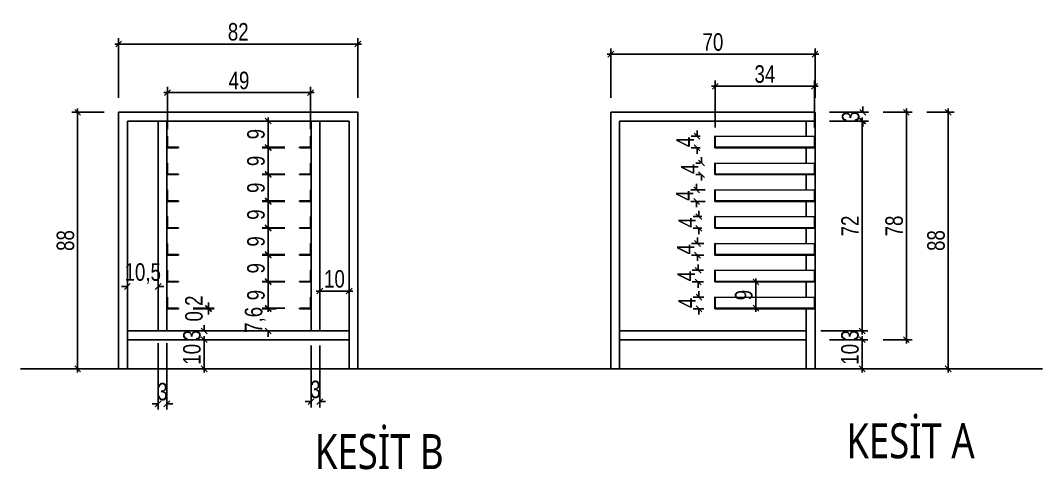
# Model space of a CAD drawing. Header units: millimetres. Extents: x 41678 to 42028, y 7461 to 7842.
# Drawn here: x 41677.5 to 42027.9, y 7461.2 to 7615.2 of the extents above; entities that cross this region are included whole.
import ezdxf

# ---------------------------------------------------------------- set-up
doc = ezdxf.new("R2010")
doc.units = ezdxf.units.MM
for name, color, linetype, lineweight in [('BO_Duvar', 6, 'Continuous', 25), ('olcu', 251, 'Continuous', 20), ('t_mutfak ekipmanları', 167, 'Continuous', 25), ('tarama', 251, 'Continuous', 20), ('text', 1, 'Continuous', 20)]:
    doc.layers.add(name, color=color, linetype=linetype, lineweight=lineweight)
doc.styles.add('ATU', font='GOTHIC.TTF', dxfattribs={"width": 0.8})
doc.styles.add('UBN', font='GOTHIC.TTF', dxfattribs={"width": 0.8})
doc.dimstyles.new('U_DIM_1_20', dxfattribs={"dimtxt": 6, "dimasz": 2, "dimexe": 2, "dimexo": 5, "dimgap": 1, "dimtad": 1, "dimdec": 1, "dimzin": 11, "dimtxsty": 'ATU', "dimblk": 'OBLIQUE', "dimcen": 1.5, "dimdle": 1.25, "dimclrd": 251, "dimclre": 251, "dimclrt": 1, "dimadec": 0, "dimazin": 0, "dimtfac": 1.25, "dimtdec": 1, "dimtix": 1, "dimtofl": 0, "dimtmove": 1, "dimatfit": 3, "dimldrblk": 'OBLIQUE', "dimfxl": 5, "dimtolj": 1, "dimtzin": 0, "dimarcsym": 0})

# ---------------------------------------------------------------- blocks, each defined once
blk = doc.blocks.new('_Oblique')
at = {"color": 0, "linetype": 'ByBlock', "lineweight": -2}
blk.add_line((-0.5, -0.5), (0.5, 0.5), dxfattribs=at)
blk = doc.blocks.new('*D2374')
at = {"layer": 'Defpoints', "color": 0, "transparency": 16777216}
for p in [(41735.8, 7505.76), (41740.46, 7505.76), (41735.8, 7495.76)]:
    blk.add_point(p, dxfattribs=at)
at = {"layer": 'olcu', "color": 251, "lineweight": -2, "transparency": 16777216}
for p, q in [((41740.46, 7494.51), (41740.46, 7507.01)), ((41740.8, 7505.76), (41742.46, 7505.76)), ((41740.8, 7495.76), (41742.46, 7495.76))]:
    blk.add_line(p, q, dxfattribs=at)
at = {"layer": 'olcu', "color": 251, "lineweight": -2, "transparency": 16777216, "xscale": 2, "yscale": 2, "zscale": 2}
for p, rotation in [((41740.46, 7505.76), 90), ((41740.46, 7495.76), 270)]:
    blk.add_blockref('_Oblique', p, dxfattribs=dict(at, rotation=rotation))
at = {"layer": 'olcu', "color": 1, "transparency": 16777216, "insert": (41736.31, 7500.76), "char_height": 6, "attachment_point": 5, "rotation": 90, "style": 'ATU'}
blk.add_mtext('\\A1;10', dxfattribs=at)
blk = doc.blocks.new('*D2375')
at = {"layer": 'Defpoints', "color": 0, "transparency": 16777216}
for p in [(41740.46, 7508.76), (41741.17, 7508.76), (41741.17, 7505.76)]:
    blk.add_point(p, dxfattribs=at)
at = {"layer": 'olcu', "color": 251, "lineweight": -2, "transparency": 16777216}
for p, q in [((41736.17, 7508.76), (41738.46, 7508.76)), ((41740.46, 7508.76), (41740.46, 7510.76)), ((41736.17, 7505.76), (41738.46, 7505.76)), ((41740.46, 7505.76), (41740.46, 7503.76))]:
    blk.add_line(p, q, dxfattribs=at)
at = {"layer": 'olcu', "color": 251, "lineweight": -2, "transparency": 16777216, "xscale": 2, "yscale": 2, "zscale": 2}
for p, rotation in [((41740.46, 7508.76), 270), ((41740.46, 7505.76), 90)]:
    blk.add_blockref('_Oblique', p, dxfattribs=dict(at, rotation=rotation))
at = {"layer": 'olcu', "color": 1, "transparency": 16777216, "insert": (41736.31, 7507.26), "char_height": 6, "attachment_point": 5, "rotation": 90, "style": 'ATU'}
blk.add_mtext('\\A1;3', dxfattribs=at)
blk = doc.blocks.new('*D2376')
at = {"layer": 'Defpoints', "color": 0, "transparency": 16777216}
for p in [(41770.12, 7516.36), (41762.41, 7508.76), (41770.12, 7508.76)]:
    blk.add_point(p, dxfattribs=at)
at = {"layer": 'olcu', "color": 251, "lineweight": -2, "transparency": 16777216}
for p, q in [((41765.12, 7516.36), (41760.41, 7516.36)), ((41762.41, 7516.36), (41762.41, 7518.36)), ((41765.12, 7508.76), (41760.41, 7508.76)), ((41762.41, 7508.76), (41762.41, 7506.76))]:
    blk.add_line(p, q, dxfattribs=at)
at = {"layer": 'olcu', "color": 251, "lineweight": -2, "transparency": 16777216, "xscale": 2, "yscale": 2, "zscale": 2}
for p, rotation in [((41762.41, 7516.36), 270), ((41762.41, 7508.76), 90)]:
    blk.add_blockref('_Oblique', p, dxfattribs=dict(at, rotation=rotation))
at = {"layer": 'olcu', "color": 1, "transparency": 16777216, "insert": (41757.98, 7512.56), "char_height": 6, "attachment_point": 5, "rotation": 90, "style": 'ATU'}
blk.add_mtext('\\A1;7,6', dxfattribs=at)
blk = doc.blocks.new('*D2377')
at = {"layer": 'Defpoints', "color": 0, "transparency": 16777216}
for p in [(41731.71, 7516.56), (41731.71, 7516.36), (41741.95, 7516.56)]:
    blk.add_point(p, dxfattribs=at)
at = {"layer": 'olcu', "color": 251, "lineweight": -2, "transparency": 16777216}
for p, q in [((41736.71, 7516.56), (41743.95, 7516.56)), ((41736.71, 7516.36), (41743.95, 7516.36)), ((41741.95, 7516.56), (41741.95, 7518.56)), ((41741.95, 7516.36), (41741.95, 7514.36))]:
    blk.add_line(p, q, dxfattribs=at)
at = {"layer": 'olcu', "color": 251, "lineweight": -2, "transparency": 16777216, "xscale": 2, "yscale": 2, "zscale": 2}
for p, rotation in [((41741.95, 7516.56), 270), ((41741.95, 7516.36), 90)]:
    blk.add_blockref('_Oblique', p, dxfattribs=dict(at, rotation=rotation))
at = {"layer": 'olcu', "color": 1, "transparency": 16777216, "insert": (41737.52, 7516.46), "char_height": 6, "attachment_point": 5, "rotation": 90, "style": 'ATU'}
blk.add_mtext('\\A1;0,2', dxfattribs=at)
blk = doc.blocks.new('*D2378')
at = {"layer": 'Defpoints', "color": 0, "transparency": 16777216}
for p in [(41762.41, 7525.56), (41773.11, 7525.56), (41773.11, 7516.56)]:
    blk.add_point(p, dxfattribs=at)
at = {"layer": 'olcu', "color": 251, "lineweight": -2, "transparency": 16777216}
for p, q in [((41762.41, 7515.31), (41762.41, 7526.81)), ((41768.11, 7525.56), (41760.41, 7525.56)), ((41768.11, 7516.56), (41760.41, 7516.56))]:
    blk.add_line(p, q, dxfattribs=at)
at = {"layer": 'olcu', "color": 251, "lineweight": -2, "transparency": 16777216, "xscale": 2, "yscale": 2, "zscale": 2}
for p, rotation in [((41762.41, 7525.56), 90), ((41762.41, 7516.56), 270)]:
    blk.add_blockref('_Oblique', p, dxfattribs=dict(at, rotation=rotation))
at = {"layer": 'olcu', "color": 1, "transparency": 16777216, "insert": (41758.26, 7521.06), "char_height": 6, "attachment_point": 5, "rotation": 90, "style": 'ATU'}
blk.add_mtext('\\A1;9', dxfattribs=at)
blk = doc.blocks.new('*D2379')
at = {"layer": 'Defpoints', "color": 0, "transparency": 16777216}
for p in [(41762.41, 7534.76), (41773.11, 7534.76), (41773.11, 7525.76)]:
    blk.add_point(p, dxfattribs=at)
at = {"layer": 'olcu', "color": 251, "lineweight": -2, "transparency": 16777216}
for p, q in [((41768.11, 7534.76), (41760.41, 7534.76)), ((41762.41, 7524.51), (41762.41, 7536.01)), ((41768.11, 7525.76), (41760.41, 7525.76))]:
    blk.add_line(p, q, dxfattribs=at)
at = {"layer": 'olcu', "color": 251, "lineweight": -2, "transparency": 16777216, "xscale": 2, "yscale": 2, "zscale": 2}
for p, rotation in [((41762.41, 7534.76), 90), ((41762.41, 7525.76), 270)]:
    blk.add_blockref('_Oblique', p, dxfattribs=dict(at, rotation=rotation))
at = {"layer": 'olcu', "color": 1, "transparency": 16777216, "insert": (41758.26, 7530.26), "char_height": 6, "attachment_point": 5, "rotation": 90, "style": 'ATU'}
blk.add_mtext('\\A1;9', dxfattribs=at)
blk = doc.blocks.new('*D2380')
at = {"layer": 'Defpoints', "color": 0, "transparency": 16777216}
for p in [(41762.41, 7543.96), (41773.11, 7543.96), (41773.11, 7534.96)]:
    blk.add_point(p, dxfattribs=at)
at = {"layer": 'olcu', "color": 251, "lineweight": -2, "transparency": 16777216}
for p, q in [((41768.11, 7543.96), (41760.41, 7543.96)), ((41762.41, 7533.71), (41762.41, 7545.21)), ((41768.11, 7534.96), (41760.41, 7534.96))]:
    blk.add_line(p, q, dxfattribs=at)
at = {"layer": 'olcu', "color": 251, "lineweight": -2, "transparency": 16777216, "xscale": 2, "yscale": 2, "zscale": 2}
for p, rotation in [((41762.41, 7543.96), 90), ((41762.41, 7534.96), 270)]:
    blk.add_blockref('_Oblique', p, dxfattribs=dict(at, rotation=rotation))
at = {"layer": 'olcu', "color": 1, "transparency": 16777216, "insert": (41758.26, 7539.46), "char_height": 6, "attachment_point": 5, "rotation": 90, "style": 'ATU'}
blk.add_mtext('\\A1;9', dxfattribs=at)
blk = doc.blocks.new('*D2381')
at = {"layer": 'Defpoints', "color": 0, "transparency": 16777216}
for p in [(41762.41, 7553.16), (41773.11, 7553.16), (41773.11, 7544.16)]:
    blk.add_point(p, dxfattribs=at)
at = {"layer": 'olcu', "color": 251, "lineweight": -2, "transparency": 16777216}
for p, q in [((41762.41, 7542.91), (41762.41, 7554.41)), ((41768.11, 7553.16), (41760.41, 7553.16)), ((41768.11, 7544.16), (41760.41, 7544.16))]:
    blk.add_line(p, q, dxfattribs=at)
at = {"layer": 'olcu', "color": 251, "lineweight": -2, "transparency": 16777216, "xscale": 2, "yscale": 2, "zscale": 2}
for p, rotation in [((41762.41, 7553.16), 90), ((41762.41, 7544.16), 270)]:
    blk.add_blockref('_Oblique', p, dxfattribs=dict(at, rotation=rotation))
at = {"layer": 'olcu', "color": 1, "transparency": 16777216, "insert": (41758.26, 7548.66), "char_height": 6, "attachment_point": 5, "rotation": 90, "style": 'ATU'}
blk.add_mtext('\\A1;9', dxfattribs=at)
blk = doc.blocks.new('*D2382')
at = {"layer": 'Defpoints', "color": 0, "transparency": 16777216}
for p in [(41762.41, 7562.36), (41773.11, 7562.36), (41773.11, 7553.36)]:
    blk.add_point(p, dxfattribs=at)
at = {"layer": 'olcu', "color": 251, "lineweight": -2, "transparency": 16777216}
for p, q in [((41768.11, 7562.36), (41760.41, 7562.36)), ((41762.41, 7552.11), (41762.41, 7563.61)), ((41768.11, 7553.36), (41760.41, 7553.36))]:
    blk.add_line(p, q, dxfattribs=at)
at = {"layer": 'olcu', "color": 251, "lineweight": -2, "transparency": 16777216, "xscale": 2, "yscale": 2, "zscale": 2}
for p, rotation in [((41762.41, 7562.36), 90), ((41762.41, 7553.36), 270)]:
    blk.add_blockref('_Oblique', p, dxfattribs=dict(at, rotation=rotation))
at = {"layer": 'olcu', "color": 1, "transparency": 16777216, "insert": (41758.26, 7557.86), "char_height": 6, "attachment_point": 5, "rotation": 90, "style": 'ATU'}
blk.add_mtext('\\A1;9', dxfattribs=at)
blk = doc.blocks.new('*D2383')
at = {"layer": 'Defpoints', "color": 0, "transparency": 16777216}
for p in [(41762.41, 7571.56), (41773.11, 7571.56), (41773.11, 7562.56)]:
    blk.add_point(p, dxfattribs=at)
at = {"layer": 'olcu', "color": 251, "lineweight": -2, "transparency": 16777216}
for p, q in [((41768.11, 7571.56), (41760.41, 7571.56)), ((41762.41, 7561.31), (41762.41, 7572.81)), ((41768.11, 7562.56), (41760.41, 7562.56))]:
    blk.add_line(p, q, dxfattribs=at)
at = {"layer": 'olcu', "color": 251, "lineweight": -2, "transparency": 16777216, "xscale": 2, "yscale": 2, "zscale": 2}
for p, rotation in [((41762.41, 7571.56), 90), ((41762.41, 7562.56), 270)]:
    blk.add_blockref('_Oblique', p, dxfattribs=dict(at, rotation=rotation))
at = {"layer": 'olcu', "color": 1, "transparency": 16777216, "insert": (41758.26, 7567.06), "char_height": 6, "attachment_point": 5, "rotation": 90, "style": 'ATU'}
blk.add_mtext('\\A1;9', dxfattribs=at)
blk = doc.blocks.new('*D2384')
at = {"layer": 'Defpoints', "color": 0, "transparency": 16777216}
for p in [(41762.41, 7580.76), (41773.22, 7580.76), (41773.11, 7571.76)]:
    blk.add_point(p, dxfattribs=at)
at = {"layer": 'olcu', "color": 251, "lineweight": -2, "transparency": 16777216}
for p, q in [((41762.41, 7570.51), (41762.41, 7582.01)), ((41768.22, 7580.76), (41760.41, 7580.76)), ((41768.11, 7571.76), (41760.41, 7571.76))]:
    blk.add_line(p, q, dxfattribs=at)
at = {"layer": 'olcu', "color": 251, "lineweight": -2, "transparency": 16777216, "xscale": 2, "yscale": 2, "zscale": 2}
for p, rotation in [((41762.41, 7580.76), 90), ((41762.41, 7571.76), 270)]:
    blk.add_blockref('_Oblique', p, dxfattribs=dict(at, rotation=rotation))
at = {"layer": 'olcu', "color": 1, "transparency": 16777216, "insert": (41758.26, 7576.26), "char_height": 6, "attachment_point": 5, "rotation": 90, "style": 'ATU'}
blk.add_mtext('\\A1;9', dxfattribs=at)
blk = doc.blocks.new('*D2385')
at = {"layer": 'Defpoints', "color": 0, "transparency": 16777216}
for p in [(41949.68, 7592.67), (41915.68, 7573.56), (41949.68, 7573.56)]:
    blk.add_point(p, dxfattribs=at)
at = {"layer": 'olcu', "color": 251, "lineweight": -2, "transparency": 16777216}
for p, q in [((41914.43, 7592.67), (41950.93, 7592.67)), ((41915.68, 7578.56), (41915.68, 7594.67)), ((41949.68, 7578.56), (41949.68, 7594.67))]:
    blk.add_line(p, q, dxfattribs=at)
at = {"layer": 'olcu', "color": 251, "lineweight": -2, "transparency": 16777216, "xscale": 2, "yscale": 2, "zscale": 2, "rotation": 180}
blk.add_blockref('_Oblique', (41915.68, 7592.67), dxfattribs=at)
at = {"layer": 'olcu', "color": 251, "lineweight": -2, "transparency": 16777216, "xscale": 2, "yscale": 2, "zscale": 2}
blk.add_blockref('_Oblique', (41949.68, 7592.67), dxfattribs=at)
at = {"layer": 'olcu', "color": 1, "transparency": 16777216, "insert": (41932.68, 7596.83), "char_height": 6, "attachment_point": 5, "style": 'ATU'}
blk.add_mtext('\\A1;34', dxfattribs=at)
blk = doc.blocks.new('*D2386')
at = {"layer": 'Defpoints', "color": 0, "transparency": 16777216}
for p in [(41949.88, 7603.66), (41879.88, 7583.76), (41949.88, 7583.76)]:
    blk.add_point(p, dxfattribs=at)
at = {"layer": 'olcu', "color": 251, "lineweight": -2, "transparency": 16777216}
for p, q in [((41878.63, 7603.66), (41951.13, 7603.66)), ((41879.88, 7588.76), (41879.88, 7605.66)), ((41949.88, 7588.76), (41949.88, 7605.66))]:
    blk.add_line(p, q, dxfattribs=at)
at = {"layer": 'olcu', "color": 251, "lineweight": -2, "transparency": 16777216, "xscale": 2, "yscale": 2, "zscale": 2, "rotation": 180}
blk.add_blockref('_Oblique', (41879.88, 7603.66), dxfattribs=at)
at = {"layer": 'olcu', "color": 251, "lineweight": -2, "transparency": 16777216, "xscale": 2, "yscale": 2, "zscale": 2}
blk.add_blockref('_Oblique', (41949.88, 7603.66), dxfattribs=at)
at = {"layer": 'olcu', "color": 1, "transparency": 16777216, "insert": (41914.88, 7607.81), "char_height": 6, "attachment_point": 5, "style": 'ATU'}
blk.add_mtext('\\A1;70', dxfattribs=at)
blk = doc.blocks.new('*D2387')
at = {"layer": 'Defpoints', "color": 0, "transparency": 16777216}
for p in [(41949.88, 7583.76), (41949.88, 7580.76), (41966.26, 7580.76)]:
    blk.add_point(p, dxfattribs=at)
at = {"layer": 'olcu', "color": 251, "lineweight": -2, "transparency": 16777216}
for p, q in [((41966.26, 7583.76), (41966.26, 7585.76)), ((41954.88, 7583.76), (41968.26, 7583.76)), ((41954.88, 7580.76), (41968.26, 7580.76)), ((41966.26, 7580.76), (41966.26, 7578.76))]:
    blk.add_line(p, q, dxfattribs=at)
at = {"layer": 'olcu', "color": 251, "lineweight": -2, "transparency": 16777216, "xscale": 2, "yscale": 2, "zscale": 2}
for p, rotation in [((41966.26, 7583.76), 270), ((41966.26, 7580.76), 90)]:
    blk.add_blockref('_Oblique', p, dxfattribs=dict(at, rotation=rotation))
at = {"layer": 'olcu', "color": 1, "transparency": 16777216, "insert": (41962.11, 7582.26), "char_height": 6, "attachment_point": 5, "rotation": 90, "style": 'ATU'}
blk.add_mtext('\\A1;3', dxfattribs=at)
blk = doc.blocks.new('*D2388')
at = {"layer": 'Defpoints', "color": 0, "transparency": 16777216}
for p in [(41949.88, 7580.76), (41946.88, 7508.76), (41966.03, 7508.76)]:
    blk.add_point(p, dxfattribs=at)
at = {"layer": 'olcu', "color": 251, "lineweight": -2, "transparency": 16777216}
for p, q in [((41966.03, 7582.01), (41966.03, 7507.51)), ((41954.88, 7580.76), (41968.03, 7580.76)), ((41951.88, 7508.76), (41968.03, 7508.76))]:
    blk.add_line(p, q, dxfattribs=at)
at = {"layer": 'olcu', "color": 251, "lineweight": -2, "transparency": 16777216, "xscale": 2, "yscale": 2, "zscale": 2}
for p, rotation in [((41966.03, 7580.76), 90), ((41966.03, 7508.76), 270)]:
    blk.add_blockref('_Oblique', p, dxfattribs=dict(at, rotation=rotation))
at = {"layer": 'olcu', "color": 1, "transparency": 16777216, "insert": (41961.88, 7544.76), "char_height": 6, "attachment_point": 5, "rotation": 90, "style": 'ATU'}
blk.add_mtext('\\A1;72', dxfattribs=at)
blk = doc.blocks.new('*D2389')
at = {"layer": 'Defpoints', "color": 0, "transparency": 16777216}
for p in [(41949.88, 7508.76), (41949.88, 7505.76), (41966.03, 7505.76)]:
    blk.add_point(p, dxfattribs=at)
at = {"layer": 'olcu', "color": 251, "lineweight": -2, "transparency": 16777216}
for p, q in [((41954.88, 7508.76), (41968.03, 7508.76)), ((41966.03, 7508.76), (41966.03, 7510.76)), ((41954.88, 7505.76), (41968.03, 7505.76)), ((41966.03, 7505.76), (41966.03, 7503.76))]:
    blk.add_line(p, q, dxfattribs=at)
at = {"layer": 'olcu', "color": 251, "lineweight": -2, "transparency": 16777216, "xscale": 2, "yscale": 2, "zscale": 2}
for p, rotation in [((41966.03, 7508.76), 270), ((41966.03, 7505.76), 90)]:
    blk.add_blockref('_Oblique', p, dxfattribs=dict(at, rotation=rotation))
at = {"layer": 'olcu', "color": 1, "transparency": 16777216, "insert": (41961.88, 7507.26), "char_height": 6, "attachment_point": 5, "rotation": 90, "style": 'ATU'}
blk.add_mtext('\\A1;3', dxfattribs=at)
blk = doc.blocks.new('*D2390')
at = {"layer": 'Defpoints', "color": 0, "transparency": 16777216}
for p in [(41949.88, 7505.76), (41949.88, 7495.76), (41966.03, 7495.76)]:
    blk.add_point(p, dxfattribs=at)
at = {"layer": 'olcu', "color": 251, "lineweight": -2, "transparency": 16777216}
for p, q in [((41954.88, 7505.76), (41968.03, 7505.76)), ((41966.03, 7507.01), (41966.03, 7494.51)), ((41954.88, 7495.76), (41968.03, 7495.76))]:
    blk.add_line(p, q, dxfattribs=at)
at = {"layer": 'olcu', "color": 251, "lineweight": -2, "transparency": 16777216, "xscale": 2, "yscale": 2, "zscale": 2}
for p, rotation in [((41966.03, 7505.76), 90), ((41966.03, 7495.76), 270)]:
    blk.add_blockref('_Oblique', p, dxfattribs=dict(at, rotation=rotation))
at = {"layer": 'olcu', "color": 1, "transparency": 16777216, "insert": (41961.88, 7500.76), "char_height": 6, "attachment_point": 5, "rotation": 90, "style": 'ATU'}
blk.add_mtext('\\A1;10', dxfattribs=at)
blk = doc.blocks.new('*D2391')
at = {"layer": 'Defpoints', "color": 0, "transparency": 16777216}
for p in [(41776.91, 7590.48), (41727.91, 7572.96), (41776.91, 7572.96)]:
    blk.add_point(p, dxfattribs=at)
at = {"layer": 'olcu', "color": 251, "lineweight": -2, "transparency": 16777216}
for p, q in [((41727.91, 7577.96), (41727.91, 7592.48)), ((41776.91, 7577.96), (41776.91, 7592.48)), ((41726.66, 7590.48), (41778.16, 7590.48))]:
    blk.add_line(p, q, dxfattribs=at)
at = {"layer": 'olcu', "color": 251, "lineweight": -2, "transparency": 16777216, "xscale": 2, "yscale": 2, "zscale": 2, "rotation": 180}
blk.add_blockref('_Oblique', (41727.91, 7590.48), dxfattribs=at)
at = {"layer": 'olcu', "color": 251, "lineweight": -2, "transparency": 16777216, "xscale": 2, "yscale": 2, "zscale": 2}
blk.add_blockref('_Oblique', (41776.91, 7590.48), dxfattribs=at)
at = {"layer": 'olcu', "color": 1, "transparency": 16777216, "insert": (41752.41, 7594.63), "char_height": 6, "attachment_point": 5, "style": 'ATU'}
blk.add_mtext('\\A1;49', dxfattribs=at)
blk = doc.blocks.new('*D2392')
at = {"layer": 'Defpoints', "color": 0, "transparency": 16777216}
for p in [(41793.16, 7607.16), (41711.16, 7583.76), (41793.16, 7583.76)]:
    blk.add_point(p, dxfattribs=at)
at = {"layer": 'olcu', "color": 251, "lineweight": -2, "transparency": 16777216}
for p, q in [((41709.91, 7607.16), (41794.41, 7607.16)), ((41711.16, 7588.76), (41711.16, 7609.16)), ((41793.16, 7588.76), (41793.16, 7609.16))]:
    blk.add_line(p, q, dxfattribs=at)
at = {"layer": 'olcu', "color": 251, "lineweight": -2, "transparency": 16777216, "xscale": 2, "yscale": 2, "zscale": 2, "rotation": 180}
blk.add_blockref('_Oblique', (41711.16, 7607.16), dxfattribs=at)
at = {"layer": 'olcu', "color": 251, "lineweight": -2, "transparency": 16777216, "xscale": 2, "yscale": 2, "zscale": 2}
blk.add_blockref('_Oblique', (41793.16, 7607.16), dxfattribs=at)
at = {"layer": 'olcu', "color": 1, "transparency": 16777216, "insert": (41752.16, 7611.31), "char_height": 6, "attachment_point": 5, "style": 'ATU'}
blk.add_mtext('\\A1;82', dxfattribs=at)
blk = doc.blocks.new('*D2393')
at = {"layer": 'Defpoints', "color": 0, "transparency": 16777216}
for p in [(41714.16, 7527.09), (41724.71, 7527.09), (41724.71, 7524)]:
    blk.add_point(p, dxfattribs=at)
at = {"layer": 'olcu', "color": 251, "lineweight": -2, "transparency": 16777216}
for p, q in [((41714.16, 7524), (41712.16, 7524)), ((41724.71, 7524), (41726.71, 7524)), ((41714.16, 7522.09), (41714.16, 7522)), ((41724.71, 7522.09), (41724.71, 7522))]:
    blk.add_line(p, q, dxfattribs=at)
at = {"layer": 'olcu', "color": 251, "lineweight": -2, "transparency": 16777216, "xscale": 2, "yscale": 2, "zscale": 2}
blk.add_blockref('_Oblique', (41714.16, 7524), dxfattribs=at)
at = {"layer": 'olcu', "color": 251, "lineweight": -2, "transparency": 16777216, "xscale": 2, "yscale": 2, "zscale": 2, "rotation": 180}
blk.add_blockref('_Oblique', (41724.71, 7524), dxfattribs=at)
at = {"layer": 'olcu', "color": 1, "transparency": 16777216, "insert": (41719.43, 7528.42), "char_height": 6, "attachment_point": 5, "style": 'ATU'}
blk.add_mtext('\\A1;10,5', dxfattribs=at)
blk = doc.blocks.new('*D2394')
at = {"layer": 'Defpoints', "color": 0, "transparency": 16777216}
for p in [(41790.16, 7522.44), (41780.11, 7521.39), (41790.16, 7521.39)]:
    blk.add_point(p, dxfattribs=at)
at = {"layer": 'olcu', "color": 251, "lineweight": -2, "transparency": 16777216}
for p, q in [((41780.11, 7526.39), (41780.11, 7524.44)), ((41790.16, 7526.39), (41790.16, 7524.44)), ((41778.86, 7522.44), (41791.41, 7522.44))]:
    blk.add_line(p, q, dxfattribs=at)
at = {"layer": 'olcu', "color": 251, "lineweight": -2, "transparency": 16777216, "xscale": 2, "yscale": 2, "zscale": 2, "rotation": 180}
blk.add_blockref('_Oblique', (41780.11, 7522.44), dxfattribs=at)
at = {"layer": 'olcu', "color": 251, "lineweight": -2, "transparency": 16777216, "xscale": 2, "yscale": 2, "zscale": 2}
blk.add_blockref('_Oblique', (41790.16, 7522.44), dxfattribs=at)
at = {"layer": 'olcu', "color": 1, "transparency": 16777216, "insert": (41785.13, 7526.59), "char_height": 6, "attachment_point": 5, "style": 'ATU'}
blk.add_mtext('\\A1;10', dxfattribs=at)
blk = doc.blocks.new('*D2395')
at = {"layer": 'Defpoints', "color": 0, "transparency": 16777216}
for p in [(41724.71, 7509.55), (41727.71, 7509.55), (41727.71, 7483.78)]:
    blk.add_point(p, dxfattribs=at)
at = {"layer": 'olcu', "color": 251, "lineweight": -2, "transparency": 16777216}
for p, q in [((41724.71, 7504.55), (41724.71, 7481.78)), ((41727.71, 7504.55), (41727.71, 7481.78)), ((41724.71, 7483.78), (41722.71, 7483.78)), ((41727.71, 7483.78), (41729.71, 7483.78))]:
    blk.add_line(p, q, dxfattribs=at)
at = {"layer": 'olcu', "color": 251, "lineweight": -2, "transparency": 16777216, "xscale": 2, "yscale": 2, "zscale": 2}
blk.add_blockref('_Oblique', (41724.71, 7483.78), dxfattribs=at)
at = {"layer": 'olcu', "color": 251, "lineweight": -2, "transparency": 16777216, "xscale": 2, "yscale": 2, "zscale": 2, "rotation": 180}
blk.add_blockref('_Oblique', (41727.71, 7483.78), dxfattribs=at)
at = {"layer": 'olcu', "color": 1, "transparency": 16777216, "insert": (41726.21, 7487.93), "char_height": 6, "attachment_point": 5, "style": 'ATU'}
blk.add_mtext('\\A1;3', dxfattribs=at)
blk = doc.blocks.new('*D2396')
at = {"layer": 'Defpoints', "color": 0, "transparency": 16777216}
for p in [(41777.11, 7508.76), (41780.11, 7508.76), (41780.11, 7484.53)]:
    blk.add_point(p, dxfattribs=at)
at = {"layer": 'olcu', "color": 251, "lineweight": -2, "transparency": 16777216}
for p, q in [((41777.11, 7503.76), (41777.11, 7482.53)), ((41780.11, 7503.76), (41780.11, 7482.53)), ((41777.11, 7484.53), (41775.11, 7484.53)), ((41780.11, 7484.53), (41782.11, 7484.53))]:
    blk.add_line(p, q, dxfattribs=at)
at = {"layer": 'olcu', "color": 251, "lineweight": -2, "transparency": 16777216, "xscale": 2, "yscale": 2, "zscale": 2}
blk.add_blockref('_Oblique', (41777.11, 7484.53), dxfattribs=at)
at = {"layer": 'olcu', "color": 251, "lineweight": -2, "transparency": 16777216, "xscale": 2, "yscale": 2, "zscale": 2, "rotation": 180}
blk.add_blockref('_Oblique', (41780.11, 7484.53), dxfattribs=at)
at = {"layer": 'olcu', "color": 1, "transparency": 16777216, "insert": (41778.61, 7488.68), "char_height": 6, "attachment_point": 5, "style": 'ATU'}
blk.add_mtext('\\A1;3', dxfattribs=at)
blk = doc.blocks.new('*D2397')
at = {"layer": 'Defpoints', "color": 0, "transparency": 16777216}
for p in [(41697.1, 7583.76), (41711.16, 7583.76), (41711.16, 7495.76)]:
    blk.add_point(p, dxfattribs=at)
at = {"layer": 'olcu', "color": 251, "lineweight": -2, "transparency": 16777216}
for p, q in [((41706.16, 7583.76), (41695.1, 7583.76)), ((41697.1, 7494.51), (41697.1, 7585.01)), ((41706.16, 7495.76), (41695.1, 7495.76))]:
    blk.add_line(p, q, dxfattribs=at)
at = {"layer": 'olcu', "color": 251, "lineweight": -2, "transparency": 16777216, "xscale": 2, "yscale": 2, "zscale": 2}
for p, rotation in [((41697.1, 7583.76), 90), ((41697.1, 7495.76), 270)]:
    blk.add_blockref('_Oblique', p, dxfattribs=dict(at, rotation=rotation))
at = {"layer": 'olcu', "color": 1, "transparency": 16777216, "insert": (41692.95, 7539.76), "char_height": 6, "attachment_point": 5, "rotation": 90, "style": 'ATU'}
blk.add_mtext('\\A1;88', dxfattribs=at)
blk = doc.blocks.new('*D2398')
at = {"layer": 'Defpoints', "color": 0, "transparency": 16777216}
for p in [(41968.26, 7583.76), (41968.26, 7505.76), (41981.18, 7505.76)]:
    blk.add_point(p, dxfattribs=at)
at = {"layer": 'olcu', "color": 251, "lineweight": -2, "transparency": 16777216}
for p, q in [((41973.26, 7583.76), (41983.18, 7583.76)), ((41981.18, 7585.01), (41981.18, 7504.51)), ((41973.26, 7505.76), (41983.18, 7505.76))]:
    blk.add_line(p, q, dxfattribs=at)
at = {"layer": 'olcu', "color": 251, "lineweight": -2, "transparency": 16777216, "xscale": 2, "yscale": 2, "zscale": 2}
for p, rotation in [((41981.18, 7583.76), 90), ((41981.18, 7505.76), 270)]:
    blk.add_blockref('_Oblique', p, dxfattribs=dict(at, rotation=rotation))
at = {"layer": 'olcu', "color": 1, "transparency": 16777216, "insert": (41977.03, 7544.76), "char_height": 6, "attachment_point": 5, "rotation": 90, "style": 'ATU'}
blk.add_mtext('\\A1;78', dxfattribs=at)
blk = doc.blocks.new('*D2399')
at = {"layer": 'Defpoints', "color": 0, "transparency": 16777216}
for p in [(41983.18, 7583.76), (41995.53, 7583.76), (41986.4, 7495.76)]:
    blk.add_point(p, dxfattribs=at)
at = {"layer": 'olcu', "color": 251, "lineweight": -2, "transparency": 16777216}
for p, q in [((41988.18, 7583.76), (41997.53, 7583.76)), ((41995.53, 7494.51), (41995.53, 7585.01)), ((41991.4, 7495.76), (41997.53, 7495.76))]:
    blk.add_line(p, q, dxfattribs=at)
at = {"layer": 'olcu', "color": 251, "lineweight": -2, "transparency": 16777216, "xscale": 2, "yscale": 2, "zscale": 2}
for p, rotation in [((41995.53, 7583.76), 90), ((41995.53, 7495.76), 270)]:
    blk.add_blockref('_Oblique', p, dxfattribs=dict(at, rotation=rotation))
at = {"layer": 'olcu', "color": 1, "transparency": 16777216, "insert": (41991.38, 7539.76), "char_height": 6, "attachment_point": 5, "rotation": 90, "style": 'ATU'}
blk.add_mtext('\\A1;88', dxfattribs=at)
blk = doc.blocks.new('*D2401')
at = {"layer": 'Defpoints', "color": 0, "transparency": 16777216}
for p in [(41909.42, 7575.56), (41915.48, 7575.56), (41915.48, 7571.56)]:
    blk.add_point(p, dxfattribs=at)
at = {"layer": 'olcu', "color": 251, "lineweight": -2, "transparency": 16777216}
for p, q in [((41910.48, 7575.56), (41907.42, 7575.56)), ((41909.42, 7575.56), (41909.42, 7577.56)), ((41910.48, 7571.56), (41907.42, 7571.56)), ((41909.42, 7571.56), (41909.42, 7569.56))]:
    blk.add_line(p, q, dxfattribs=at)
at = {"layer": 'olcu', "color": 251, "lineweight": -2, "transparency": 16777216, "xscale": 2, "yscale": 2, "zscale": 2}
for p, rotation in [((41909.42, 7575.56), 270), ((41909.42, 7571.56), 90)]:
    blk.add_blockref('_Oblique', p, dxfattribs=dict(at, rotation=rotation))
at = {"layer": 'olcu', "color": 1, "transparency": 16777216, "insert": (41905.35, 7573.56), "char_height": 6, "attachment_point": 5, "rotation": 90, "style": 'ATU'}
blk.add_mtext('\\A1;4', dxfattribs=at)
blk = doc.blocks.new('*D2402')
at = {"layer": 'Defpoints', "color": 0, "transparency": 16777216}
for p in [(41915.48, 7566.36), (41910.98, 7562.36), (41915.48, 7562.36)]:
    blk.add_point(p, dxfattribs=at)
at = {"layer": 'olcu', "color": 251, "lineweight": -2, "transparency": 16777216}
for p, q in [((41910.98, 7566.36), (41910.98, 7568.36)), ((41910.48, 7566.36), (41908.98, 7566.36)), ((41910.48, 7562.36), (41908.98, 7562.36)), ((41910.98, 7562.36), (41910.98, 7560.36))]:
    blk.add_line(p, q, dxfattribs=at)
at = {"layer": 'olcu', "color": 251, "lineweight": -2, "transparency": 16777216, "xscale": 2, "yscale": 2, "zscale": 2}
for p, rotation in [((41910.98, 7566.36), 270), ((41910.98, 7562.36), 90)]:
    blk.add_blockref('_Oblique', p, dxfattribs=dict(at, rotation=rotation))
at = {"layer": 'olcu', "color": 1, "transparency": 16777216, "insert": (41906.91, 7564.36), "char_height": 6, "attachment_point": 5, "rotation": 90, "style": 'ATU'}
blk.add_mtext('\\A1;4', dxfattribs=at)
blk = doc.blocks.new('*D2403')
at = {"layer": 'Defpoints', "color": 0, "transparency": 16777216}
for p in [(41917.2, 7557.16), (41909.29, 7553.16), (41917.2, 7553.16)]:
    blk.add_point(p, dxfattribs=at)
at = {"layer": 'olcu', "color": 251, "lineweight": -2, "transparency": 16777216}
for p, q in [((41909.29, 7557.16), (41909.29, 7559.16)), ((41912.2, 7557.16), (41907.29, 7557.16)), ((41912.2, 7553.16), (41907.29, 7553.16)), ((41909.29, 7553.16), (41909.29, 7551.16))]:
    blk.add_line(p, q, dxfattribs=at)
at = {"layer": 'olcu', "color": 251, "lineweight": -2, "transparency": 16777216, "xscale": 2, "yscale": 2, "zscale": 2}
for p, rotation in [((41909.29, 7557.16), 270), ((41909.29, 7553.16), 90)]:
    blk.add_blockref('_Oblique', p, dxfattribs=dict(at, rotation=rotation))
at = {"layer": 'olcu', "color": 1, "transparency": 16777216, "insert": (41905.21, 7555.16), "char_height": 6, "attachment_point": 5, "rotation": 90, "style": 'ATU'}
blk.add_mtext('\\A1;4', dxfattribs=at)
blk = doc.blocks.new('*D2404')
at = {"layer": 'Defpoints', "color": 0, "transparency": 16777216}
for p in [(41916.1, 7547.96), (41910.06, 7543.96), (41916.1, 7543.96)]:
    blk.add_point(p, dxfattribs=at)
at = {"layer": 'olcu', "color": 251, "lineweight": -2, "transparency": 16777216}
for p, q in [((41911.1, 7547.96), (41908.06, 7547.96)), ((41910.06, 7547.96), (41910.06, 7549.96)), ((41911.1, 7543.96), (41908.06, 7543.96)), ((41910.06, 7543.96), (41910.06, 7541.96))]:
    blk.add_line(p, q, dxfattribs=at)
at = {"layer": 'olcu', "color": 251, "lineweight": -2, "transparency": 16777216, "xscale": 2, "yscale": 2, "zscale": 2}
for p, rotation in [((41910.06, 7547.96), 270), ((41910.06, 7543.96), 90)]:
    blk.add_blockref('_Oblique', p, dxfattribs=dict(at, rotation=rotation))
at = {"layer": 'olcu', "color": 1, "transparency": 16777216, "insert": (41905.99, 7545.96), "char_height": 6, "attachment_point": 5, "rotation": 90, "style": 'ATU'}
blk.add_mtext('\\A1;4', dxfattribs=at)
blk = doc.blocks.new('*D2405')
at = {"layer": 'Defpoints', "color": 0, "transparency": 16777216}
for p in [(41916.74, 7538.76), (41909.59, 7534.76), (41916.74, 7534.76)]:
    blk.add_point(p, dxfattribs=at)
at = {"layer": 'olcu', "color": 251, "lineweight": -2, "transparency": 16777216}
for p, q in [((41909.59, 7538.76), (41909.59, 7540.76)), ((41911.74, 7538.76), (41907.59, 7538.76)), ((41911.74, 7534.76), (41907.59, 7534.76)), ((41909.59, 7534.76), (41909.59, 7532.76))]:
    blk.add_line(p, q, dxfattribs=at)
at = {"layer": 'olcu', "color": 251, "lineweight": -2, "transparency": 16777216, "xscale": 2, "yscale": 2, "zscale": 2}
for p, rotation in [((41909.59, 7538.76), 270), ((41909.59, 7534.76), 90)]:
    blk.add_blockref('_Oblique', p, dxfattribs=dict(at, rotation=rotation))
at = {"layer": 'olcu', "color": 1, "transparency": 16777216, "insert": (41905.51, 7536.76), "char_height": 6, "attachment_point": 5, "rotation": 90, "style": 'ATU'}
blk.add_mtext('\\A1;4', dxfattribs=at)
blk = doc.blocks.new('*D2406')
at = {"layer": 'Defpoints', "color": 0, "transparency": 16777216}
for p in [(41916.7, 7529.56), (41909.81, 7525.56), (41916.7, 7525.56)]:
    blk.add_point(p, dxfattribs=at)
at = {"layer": 'olcu', "color": 251, "lineweight": -2, "transparency": 16777216}
for p, q in [((41911.7, 7529.56), (41907.81, 7529.56)), ((41909.81, 7529.56), (41909.81, 7531.56)), ((41911.7, 7525.56), (41907.81, 7525.56)), ((41909.81, 7525.56), (41909.81, 7523.56))]:
    blk.add_line(p, q, dxfattribs=at)
at = {"layer": 'olcu', "color": 251, "lineweight": -2, "transparency": 16777216, "xscale": 2, "yscale": 2, "zscale": 2}
for p, rotation in [((41909.81, 7529.56), 270), ((41909.81, 7525.56), 90)]:
    blk.add_blockref('_Oblique', p, dxfattribs=dict(at, rotation=rotation))
at = {"layer": 'olcu', "color": 1, "transparency": 16777216, "insert": (41905.73, 7527.56), "char_height": 6, "attachment_point": 5, "rotation": 90, "style": 'ATU'}
blk.add_mtext('\\A1;4', dxfattribs=at)
blk = doc.blocks.new('*D2407')
at = {"layer": 'Defpoints', "color": 0, "transparency": 16777216}
for p in [(41916.76, 7520.36), (41910.09, 7516.36), (41916.76, 7516.36)]:
    blk.add_point(p, dxfattribs=at)
at = {"layer": 'olcu', "color": 251, "lineweight": -2, "transparency": 16777216}
for p, q in [((41911.76, 7520.36), (41908.09, 7520.36)), ((41910.09, 7520.36), (41910.09, 7522.36)), ((41911.76, 7516.36), (41908.09, 7516.36)), ((41910.09, 7516.36), (41910.09, 7514.36))]:
    blk.add_line(p, q, dxfattribs=at)
at = {"layer": 'olcu', "color": 251, "lineweight": -2, "transparency": 16777216, "xscale": 2, "yscale": 2, "zscale": 2}
for p, rotation in [((41910.09, 7520.36), 270), ((41910.09, 7516.36), 90)]:
    blk.add_blockref('_Oblique', p, dxfattribs=dict(at, rotation=rotation))
at = {"layer": 'olcu', "color": 1, "transparency": 16777216, "insert": (41906.01, 7518.36), "char_height": 6, "attachment_point": 5, "rotation": 90, "style": 'ATU'}
blk.add_mtext('\\A1;4', dxfattribs=at)
blk = doc.blocks.new('*D2408')
at = {"layer": 'Defpoints', "color": 0, "transparency": 16777216}
for p in [(41924.33, 7525.56), (41929.62, 7525.56), (41924.33, 7516.56)]:
    blk.add_point(p, dxfattribs=at)
at = {"layer": 'olcu', "color": 251, "lineweight": -2, "transparency": 16777216}
for p, q in [((41929.62, 7515.31), (41929.62, 7526.81)), ((41929.33, 7525.56), (41931.62, 7525.56)), ((41929.33, 7516.56), (41931.62, 7516.56))]:
    blk.add_line(p, q, dxfattribs=at)
at = {"layer": 'olcu', "color": 251, "lineweight": -2, "transparency": 16777216, "xscale": 2, "yscale": 2, "zscale": 2}
for p, rotation in [((41929.62, 7525.56), 90), ((41929.62, 7516.56), 270)]:
    blk.add_blockref('_Oblique', p, dxfattribs=dict(at, rotation=rotation))
at = {"layer": 'olcu', "color": 1, "transparency": 16777216, "insert": (41925.47, 7521.06), "char_height": 6, "attachment_point": 5, "rotation": 90, "style": 'ATU'}
blk.add_mtext('\\A1;9', dxfattribs=at)

msp = doc.modelspace()

# ---------------------------------------------------------------- linework, layer by layer
at = {"layer": 'BO_Duvar'}
msp.add_line((41677.5, 7495.76), (42027.87, 7495.76), dxfattribs=at)
at = {"layer": 't_mutfak ekipmanları'}
for p, q in [((41711.16, 7583.76), (41711.16, 7495.76)), ((41711.16, 7583.76), (41793.16, 7583.76)), ((41793.16, 7583.76), (41793.16, 7495.76)), ((41879.88, 7583.76), (41879.88, 7495.76)), ((41879.88, 7583.76), (41949.88, 7583.76)), ((41949.88, 7583.76), (41949.88, 7495.76)), ((41714.16, 7580.76), (41714.16, 7495.76)), ((41714.16, 7580.76), (41790.16, 7580.76)), ((41724.71, 7580.76), (41724.71, 7508.76)), ((41727.71, 7580.76), (41727.71, 7508.76)), ((41777.11, 7580.76), (41777.11, 7508.76)), ((41780.11, 7580.76), (41780.11, 7508.76)), ((41790.16, 7580.76), (41790.16, 7495.76)), ((41882.88, 7580.76), (41949.88, 7580.76)), ((41882.88, 7580.76), (41882.88, 7495.76)), ((41946.88, 7580.76), (41946.88, 7575.56)), ((41727.71, 7571.56), (41727.71, 7575.56)), ((41727.91, 7575.56), (41727.71, 7575.56)), ((41727.91, 7571.76), (41727.91, 7575.56)), ((41776.91, 7571.76), (41776.91, 7575.56)), ((41776.91, 7575.56), (41777.11, 7575.56)), ((41777.11, 7571.56), (41777.11, 7575.56)), ((41915.48, 7571.56), (41915.48, 7575.56)), ((41915.68, 7575.56), (41915.48, 7575.56)), ((41915.68, 7571.76), (41915.68, 7575.56)), ((41949.68, 7575.56), (41949.88, 7575.56)), ((41949.68, 7575.56), (41949.68, 7571.76)), ((41949.88, 7571.56), (41949.88, 7575.56)), ((41731.71, 7571.56), (41727.71, 7571.56)), ((41731.71, 7571.76), (41727.91, 7571.76)), ((41731.71, 7571.56), (41731.71, 7571.76)), ((41773.11, 7571.76), (41776.91, 7571.76)), ((41773.11, 7571.56), (41773.11, 7571.76)), ((41773.11, 7571.56), (41777.11, 7571.56)), ((41915.48, 7571.76), (41949.88, 7571.76)), ((41915.48, 7571.56), (41949.88, 7571.56)), ((41946.88, 7571.56), (41946.88, 7566.36)), ((41727.71, 7562.36), (41727.71, 7566.36)), ((41727.91, 7566.36), (41727.71, 7566.36)), ((41727.91, 7562.56), (41727.91, 7566.36)), ((41776.91, 7562.56), (41776.91, 7566.36)), ((41776.91, 7566.36), (41777.11, 7566.36)), ((41777.11, 7562.36), (41777.11, 7566.36)), ((41915.48, 7562.36), (41915.48, 7566.36)), ((41915.68, 7566.36), (41915.48, 7566.36)), ((41915.68, 7562.56), (41915.68, 7566.36)), ((41949.68, 7566.36), (41949.88, 7566.36)), ((41949.68, 7566.36), (41949.68, 7562.56)), ((41949.88, 7562.36), (41949.88, 7566.36)), ((41731.71, 7562.36), (41727.71, 7562.36)), ((41731.71, 7562.56), (41727.91, 7562.56)), ((41731.71, 7562.36), (41731.71, 7562.56)), ((41773.11, 7562.56), (41776.91, 7562.56)), ((41773.11, 7562.36), (41773.11, 7562.56)), ((41773.11, 7562.36), (41777.11, 7562.36)), ((41915.48, 7562.56), (41949.88, 7562.56)), ((41915.48, 7562.36), (41949.88, 7562.36)), ((41946.88, 7562.36), (41946.88, 7557.16)), ((41727.71, 7553.16), (41727.71, 7557.16)), ((41727.91, 7557.16), (41727.71, 7557.16)), ((41727.91, 7553.36), (41727.91, 7557.16)), ((41776.91, 7553.36), (41776.91, 7557.16)), ((41776.91, 7557.16), (41777.11, 7557.16)), ((41777.11, 7553.16), (41777.11, 7557.16)), ((41915.48, 7553.16), (41915.48, 7557.16)), ((41915.68, 7557.16), (41915.48, 7557.16)), ((41915.68, 7553.36), (41915.68, 7557.16)), ((41949.68, 7557.16), (41949.88, 7557.16)), ((41949.68, 7557.16), (41949.68, 7553.36)), ((41949.88, 7553.16), (41949.88, 7557.16)), ((41731.71, 7553.16), (41727.71, 7553.16)), ((41731.71, 7553.36), (41727.91, 7553.36)), ((41731.71, 7553.16), (41731.71, 7553.36)), ((41773.11, 7553.36), (41776.91, 7553.36)), ((41773.11, 7553.16), (41773.11, 7553.36)), ((41773.11, 7553.16), (41777.11, 7553.16)), ((41915.48, 7553.36), (41949.88, 7553.36)), ((41915.48, 7553.16), (41949.88, 7553.16)), ((41946.88, 7553.16), (41946.88, 7547.96)), ((41727.71, 7543.96), (41727.71, 7547.96)), ((41727.91, 7547.96), (41727.71, 7547.96)), ((41727.91, 7544.16), (41727.91, 7547.96)), ((41776.91, 7544.16), (41776.91, 7547.96)), ((41776.91, 7547.96), (41777.11, 7547.96)), ((41777.11, 7543.96), (41777.11, 7547.96)), ((41915.48, 7543.96), (41915.48, 7547.96)), ((41915.68, 7547.96), (41915.48, 7547.96)), ((41915.68, 7544.16), (41915.68, 7547.96)), ((41949.68, 7547.96), (41949.88, 7547.96)), ((41949.68, 7547.96), (41949.68, 7544.16)), ((41949.88, 7543.96), (41949.88, 7547.96)), ((41731.71, 7543.96), (41727.71, 7543.96)), ((41731.71, 7544.16), (41727.91, 7544.16)), ((41731.71, 7543.96), (41731.71, 7544.16)), ((41773.11, 7544.16), (41776.91, 7544.16)), ((41773.11, 7543.96), (41773.11, 7544.16)), ((41773.11, 7543.96), (41777.11, 7543.96)), ((41915.48, 7544.16), (41949.88, 7544.16)), ((41915.48, 7543.96), (41949.88, 7543.96)), ((41946.88, 7543.96), (41946.88, 7538.76)), ((41727.71, 7534.76), (41727.71, 7538.76)), ((41727.91, 7538.76), (41727.71, 7538.76)), ((41727.91, 7534.96), (41727.91, 7538.76)), ((41776.91, 7534.96), (41776.91, 7538.76)), ((41776.91, 7538.76), (41777.11, 7538.76)), ((41777.11, 7534.76), (41777.11, 7538.76)), ((41915.48, 7534.76), (41915.48, 7538.76)), ((41915.68, 7538.76), (41915.48, 7538.76)), ((41915.68, 7534.96), (41915.68, 7538.76)), ((41949.68, 7538.76), (41949.88, 7538.76)), ((41949.68, 7538.76), (41949.68, 7534.96)), ((41949.88, 7534.76), (41949.88, 7538.76)), ((41731.71, 7534.76), (41727.71, 7534.76)), ((41731.71, 7534.96), (41727.91, 7534.96)), ((41731.71, 7534.76), (41731.71, 7534.96)), ((41773.11, 7534.96), (41776.91, 7534.96)), ((41773.11, 7534.76), (41773.11, 7534.96)), ((41773.11, 7534.76), (41777.11, 7534.76)), ((41915.48, 7534.96), (41949.88, 7534.96)), ((41915.48, 7534.76), (41949.88, 7534.76)), ((41946.88, 7534.76), (41946.88, 7529.56)), ((41727.71, 7525.56), (41727.71, 7529.56)), ((41727.91, 7529.56), (41727.71, 7529.56)), ((41727.91, 7525.76), (41727.91, 7529.56)), ((41776.91, 7525.76), (41776.91, 7529.56)), ((41776.91, 7529.56), (41777.11, 7529.56)), ((41777.11, 7525.56), (41777.11, 7529.56)), ((41915.48, 7525.56), (41915.48, 7529.56)), ((41915.68, 7529.56), (41915.48, 7529.56)), ((41915.68, 7525.76), (41915.68, 7529.56)), ((41949.68, 7529.56), (41949.88, 7529.56)), ((41949.68, 7529.56), (41949.68, 7525.76)), ((41949.88, 7525.56), (41949.88, 7529.56)), ((41731.71, 7525.56), (41727.71, 7525.56)), ((41731.71, 7525.76), (41727.91, 7525.76)), ((41731.71, 7525.56), (41731.71, 7525.76)), ((41773.11, 7525.76), (41776.91, 7525.76)), ((41773.11, 7525.56), (41773.11, 7525.76)), ((41773.11, 7525.56), (41777.11, 7525.56)), ((41915.48, 7525.76), (41949.88, 7525.76)), ((41915.48, 7525.56), (41949.88, 7525.56)), ((41946.88, 7525.56), (41946.88, 7520.36)), ((41727.71, 7516.36), (41727.71, 7520.36)), ((41727.91, 7520.36), (41727.71, 7520.36)), ((41727.91, 7516.56), (41727.91, 7520.36)), ((41776.91, 7516.56), (41776.91, 7520.36)), ((41776.91, 7520.36), (41777.11, 7520.36)), ((41777.11, 7516.36), (41777.11, 7520.36)), ((41915.48, 7516.36), (41915.48, 7520.36)), ((41915.68, 7520.36), (41915.48, 7520.36)), ((41915.68, 7516.56), (41915.68, 7520.36)), ((41949.68, 7520.36), (41949.88, 7520.36)), ((41949.68, 7520.36), (41949.68, 7516.56)), ((41949.88, 7516.36), (41949.88, 7520.36)), ((41731.71, 7516.36), (41727.71, 7516.36)), ((41731.71, 7516.56), (41727.91, 7516.56)), ((41731.71, 7516.36), (41731.71, 7516.56)), ((41773.11, 7516.56), (41776.91, 7516.56)), ((41773.11, 7516.36), (41773.11, 7516.56)), ((41773.11, 7516.36), (41777.11, 7516.36)), ((41915.48, 7516.56), (41949.88, 7516.56)), ((41915.48, 7516.36), (41949.88, 7516.36)), ((41946.88, 7516.36), (41946.88, 7495.76)), ((41714.16, 7508.76), (41790.16, 7508.76)), ((41882.88, 7508.76), (41946.88, 7508.76)), ((41714.16, 7505.76), (41790.16, 7505.76)), ((41882.88, 7505.76), (41946.88, 7505.76))]:
    msp.add_line(p, q, dxfattribs=at)
at = {"layer": 'tarama'}
for p, q in [((41915.48, 7575.56), (41949.88, 7575.56)), ((41915.48, 7566.36), (41949.88, 7566.36)), ((41915.48, 7557.16), (41949.88, 7557.16)), ((41915.48, 7547.96), (41949.88, 7547.96)), ((41915.48, 7538.76), (41949.88, 7538.76)), ((41915.48, 7529.56), (41949.88, 7529.56)), ((41915.48, 7520.36), (41949.88, 7520.36))]:
    msp.add_line(p, q, dxfattribs=at)

# ---------------------------------------------------------------- texts
at = {"layer": 'text', "char_height": 12, "width": 103.3826, "attachment_point": 7, "style": 'UBN'}
for s, insert in [('{\\fLucida Sans Unicode|b0|i0|c162|p34;KESİT A}', (41960.62, 7464.94)), ('{\\fLucida Sans Unicode|b0|i0|c162|p34;KESİT B}', (41778.45, 7461.24))]:
    msp.add_mtext(s, dxfattribs=dict(at, insert=insert))

# ---------------------------------------------------------------- dimensions: what is measured, and where the dimension line sits
at = {"layer": 'olcu'}
for base, p1, p2, picture, middle in [((41793.16, 7607.16), (41711.16, 7583.76), (41793.16, 7583.76), '*D2392', (41752.16, 7611.31)), ((41949.88, 7603.66), (41879.88, 7583.76), (41949.88, 7583.76), '*D2386', (41914.88, 7607.81)), ((41949.68, 7592.67), (41915.68, 7573.56), (41949.68, 7573.56), '*D2385', (41932.68, 7596.83)), ((41776.91, 7590.48), (41727.91, 7572.96), (41776.91, 7572.96), '*D2391', (41752.41, 7594.63)), ((41724.70593896, 7523.99635892), (41714.15593896, 7527.09339542), (41724.70593896, 7527.09339542), '*D2393', (41719.43093896, 7528.42259957)), ((41790.15593896, 7522.44190341), (41780.10593896, 7521.39401368), (41790.15593896, 7521.39401368), '*D2394', (41785.13093896, 7526.59282115)), ((41727.71, 7483.78), (41724.71, 7509.55), (41727.71, 7509.55), '*D2395', (41726.21, 7487.93)), ((41780.11, 7484.53), (41777.11, 7508.76), (41780.11, 7508.76), '*D2396', (41778.61, 7488.68))]:
    dim = msp.add_linear_dim(base=base, p1=p1, p2=p2, dimstyle='U_DIM_1_20', dxfattribs=at)
    dim.commit()
    dim.dimension.update_dxf_attribs({"geometry": picture, "text_midpoint": middle})
for base, p1, p2, picture, middle in [((41966.26, 7580.76), (41949.88, 7583.76), (41949.88, 7580.76), '*D2387', (41962.11, 7582.26)), ((41697.1, 7583.76), (41711.16, 7495.76), (41711.16, 7583.76), '*D2397', (41692.95, 7539.76)), ((41762.41, 7580.76), (41773.11, 7571.76), (41773.22, 7580.76), '*D2384', (41758.26, 7576.26)), ((41966.03, 7508.76), (41949.88, 7580.76), (41946.88, 7508.76), '*D2388', (41961.88, 7544.76)), ((41981.18, 7505.76), (41968.26, 7583.76), (41968.26, 7505.76), '*D2398', (41977.03, 7544.76)), ((41995.53, 7583.76), (41986.4, 7495.76), (41983.18, 7583.76), '*D2399', (41991.38, 7539.76)), ((41909.42, 7575.56), (41915.48, 7571.56), (41915.48, 7575.56), '*D2401', (41905.35, 7573.56)), ((41762.41, 7571.56), (41773.11, 7562.56), (41773.11, 7571.56), '*D2383', (41758.26, 7567.06)), ((41910.98, 7562.36), (41915.48, 7566.36), (41915.48, 7562.36), '*D2402', (41906.91, 7564.36)), ((41762.41, 7562.36), (41773.11, 7553.36), (41773.11, 7562.36), '*D2382', (41758.26, 7557.86)), ((41909.29, 7553.16), (41917.2, 7557.16), (41917.2, 7553.16), '*D2403', (41905.21, 7555.16)), ((41762.41, 7553.16), (41773.11, 7544.16), (41773.11, 7553.16), '*D2381', (41758.26, 7548.66)), ((41910.06, 7543.96), (41916.1, 7547.96), (41916.1, 7543.96), '*D2404', (41905.99, 7545.96)), ((41762.41, 7543.96), (41773.11, 7534.96), (41773.11, 7543.96), '*D2380', (41758.26, 7539.46)), ((41909.59, 7534.76), (41916.74, 7538.76), (41916.74, 7534.76), '*D2405', (41905.51, 7536.76)), ((41762.41, 7534.76), (41773.11, 7525.76), (41773.11, 7534.76), '*D2379', (41758.26, 7530.26)), ((41909.81, 7525.56), (41916.7, 7529.56), (41916.7, 7525.56), '*D2406', (41905.73, 7527.56)), ((41762.41, 7525.56), (41773.11, 7516.56), (41773.11, 7525.56), '*D2378', (41758.26, 7521.06)), ((41929.62, 7525.56), (41924.33, 7516.56), (41924.33, 7525.56), '*D2408', (41925.47, 7521.06)), ((41741.95, 7516.56), (41731.71, 7516.36), (41731.71, 7516.56), '*D2377', (41737.52, 7516.46)), ((41910.09, 7516.36), (41916.76, 7520.36), (41916.76, 7516.36), '*D2407', (41906.01, 7518.36)), ((41762.41, 7508.76), (41770.12, 7516.36), (41770.12, 7508.76), '*D2376', (41757.98, 7512.56)), ((41740.46, 7508.76), (41741.17, 7505.76), (41741.17, 7508.76), '*D2375', (41736.31, 7507.26)), ((41966.03, 7505.76), (41949.88, 7508.76), (41949.88, 7505.76), '*D2389', (41961.88, 7507.26)), ((41740.46, 7505.76), (41735.8, 7495.76), (41735.8, 7505.76), '*D2374', (41736.31, 7500.76)), ((41966.03, 7495.76), (41949.88, 7505.76), (41949.88, 7495.76), '*D2390', (41961.88, 7500.76))]:
    dim = msp.add_linear_dim(base=base, p1=p1, p2=p2, angle=90, dimstyle='U_DIM_1_20', dxfattribs=at)
    dim.commit()
    dim.dimension.update_dxf_attribs({"geometry": picture, "text_midpoint": middle})

doc.saveas('drawing.dxf')
